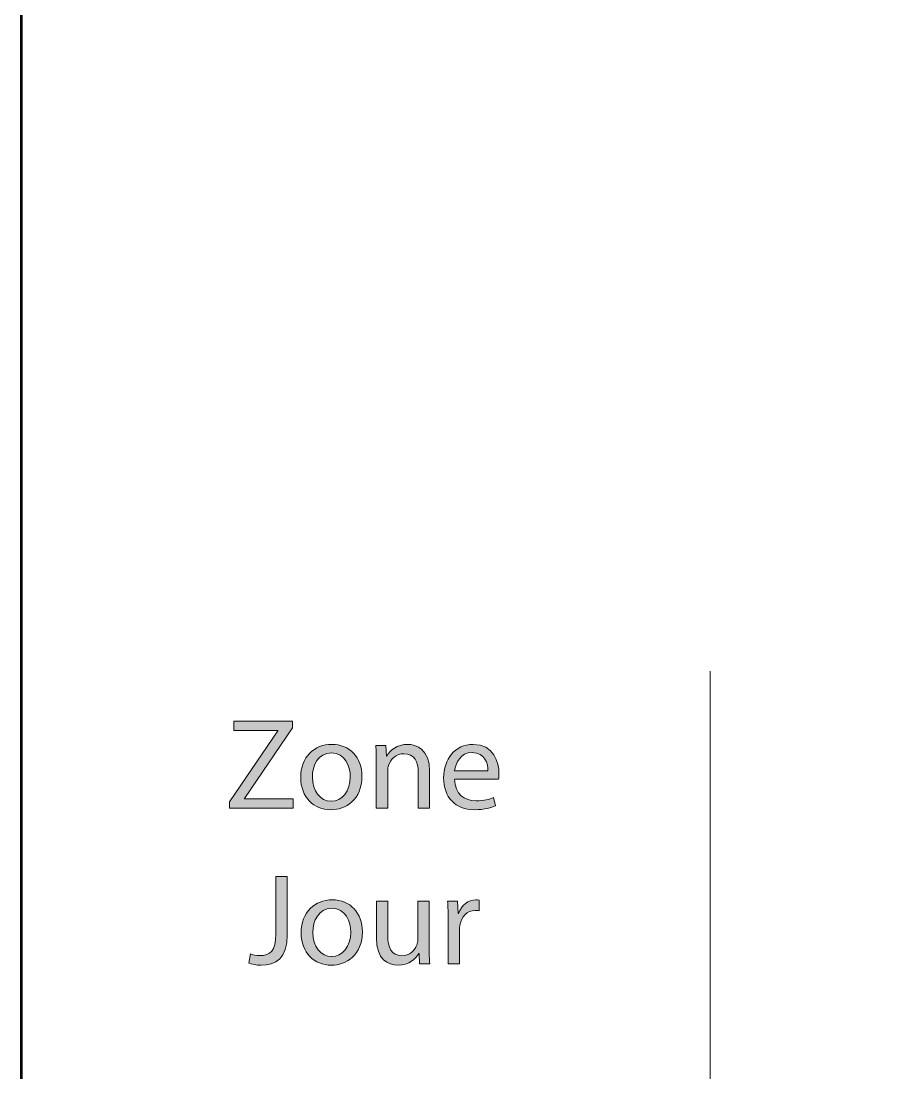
# Model space of a CAD drawing. Header units: inches. Extents: x 1 to 361, y -269 to -21.
# Drawn here: x 212.04 to 232.44, y -222.33 to -197.97 of the extents above; entities that cross this region are included whole.
import ezdxf

# ---------------------------------------------------------------- set-up
doc = ezdxf.new("R2010")
doc.units = ezdxf.units.IN
doc.header["$MEASUREMENT"] = 0
doc.layers.add('Layer 1', color=7, linetype='Continuous')

# ---------------------------------------------------------------- blocks, each defined once
blk = doc.blocks.new('block 49')
at = {"layer": 'Layer 1'}
h = blk.add_hatch(color=7, dxfattribs=at)
h.dxf.hatch_style = 2
h.paths.add_polyline_path([(216.873, -216.046), (217.991, -214.406), (217.991, -214.397), (216.969, -214.397), (216.969, -214.178), (218.333, -214.178), (218.333, -214.337), (217.217, -215.971), (217.217, -215.98), (218.348, -215.98), (218.348, -216.199), (216.873, -216.199)])
h = blk.add_hatch(color=7, dxfattribs=at)
h.dxf.hatch_style = 2
edge = h.paths.add_edge_path()
edge.add_spline(control_points=[(219.937, -215.461), (219.937, -215.998), (219.562, -216.232), (219.215, -216.232), (218.825, -216.232), (218.519, -215.944), (218.519, -215.486), (218.519, -215.003), (218.84, -214.718), (219.238, -214.718), (219.655, -214.718), (219.937, -215.02), (219.937, -215.461)], knot_values=[0, 0, 0, 0, 1, 1, 1, 2, 2, 2, 3, 3, 3, 4, 4, 4, 4], degree=3, periodic=1)
edge = h.paths.add_edge_path()
edge.add_spline(control_points=[(218.789, -215.477), (218.789, -215.794), (218.969, -216.034), (219.227, -216.034), (219.478, -216.034), (219.668, -215.798), (219.668, -215.47), (219.668, -215.224), (219.544, -214.916), (219.233, -214.916), (218.923, -214.916), (218.789, -215.204), (218.789, -215.477)], knot_values=[0, 0, 0, 0, 1, 1, 1, 2, 2, 2, 3, 3, 3, 4, 4, 4, 4], degree=3, periodic=1)
h = blk.add_hatch(color=7, dxfattribs=at)
h.dxf.hatch_style = 2
edge = h.paths.add_edge_path()
edge.add_spline(control_points=[(220.27, -215.141), (220.27, -214.988), (220.267, -214.868), (220.258, -214.748), (220.258, -214.748), (220.492, -214.748), (220.492, -214.748), (220.492, -214.748), (220.507, -214.988), (220.507, -214.988), (220.507, -214.988), (220.513, -214.988), (220.513, -214.988), (220.585, -214.853), (220.753, -214.718), (220.993, -214.718), (221.194, -214.718), (221.505, -214.838), (221.505, -215.335), (221.505, -215.335), (221.505, -216.199), (221.505, -216.199), (221.505, -216.199), (221.241, -216.199), (221.241, -216.199), (221.241, -216.199), (221.241, -215.363), (221.241, -215.363), (221.241, -215.129), (221.154, -214.934), (220.906, -214.934), (220.735, -214.934), (220.6, -215.057), (220.552, -215.204), (220.54, -215.237), (220.534, -215.282), (220.534, -215.326), (220.534, -215.326), (220.534, -216.199), (220.534, -216.199), (220.534, -216.199), (220.27, -216.199), (220.27, -216.199), (220.27, -216.199), (220.27, -215.141), (220.27, -215.141)], knot_values=[0, 0, 0, 0, 1, 1, 1, 2, 2, 2, 3, 3, 3, 4, 4, 4, 5, 5, 5, 6, 6, 6, 7, 7, 7, 8, 8, 8, 9, 9, 9, 10, 10, 10, 11, 11, 11, 12, 12, 12, 13, 13, 13, 14, 14, 14, 15, 15, 15, 15], degree=3, periodic=1)
h = blk.add_hatch(color=7, dxfattribs=at)
h.dxf.hatch_style = 2
edge = h.paths.add_edge_path()
edge.add_spline(control_points=[(222.081, -215.521), (222.087, -215.878), (222.312, -216.025), (222.579, -216.025), (222.768, -216.025), (222.885, -215.992), (222.98, -215.95), (222.98, -215.95), (223.029, -216.139), (223.029, -216.139), (222.936, -216.181), (222.774, -216.232), (222.543, -216.232), (222.096, -216.232), (221.829, -215.935), (221.829, -215.497), (221.829, -215.06), (222.087, -214.718), (222.51, -214.718), (222.987, -214.718), (223.11, -215.131), (223.11, -215.399), (223.11, -215.452), (223.106, -215.492), (223.101, -215.521), (223.101, -215.521), (222.081, -215.521), (222.081, -215.521)], knot_values=[0, 0, 0, 0, 1, 1, 1, 2, 2, 2, 3, 3, 3, 4, 4, 4, 5, 5, 5, 6, 6, 6, 7, 7, 7, 8, 8, 8, 9, 9, 9, 9], degree=3, periodic=1)
edge = h.paths.add_edge_path()
edge.add_spline(control_points=[(222.855, -215.333), (222.858, -215.168), (222.786, -214.907), (222.489, -214.907), (222.219, -214.907), (222.105, -215.15), (222.084, -215.333), (222.084, -215.333), (222.855, -215.333), (222.855, -215.333)], knot_values=[0, 0, 0, 0, 1, 1, 1, 2, 2, 2, 3, 3, 3, 3], degree=3, periodic=1)
h = blk.add_hatch(color=7, dxfattribs=at)
h.dxf.hatch_style = 2
edge = h.paths.add_edge_path()
edge.add_spline(control_points=[(217.945, -217.777), (217.945, -217.777), (218.209, -217.777), (218.209, -217.777), (218.209, -217.777), (218.209, -219.129), (218.209, -219.129), (218.209, -219.666), (217.945, -219.831), (217.597, -219.831), (217.498, -219.831), (217.381, -219.81), (217.318, -219.782), (217.318, -219.782), (217.354, -219.569), (217.354, -219.569), (217.408, -219.591), (217.486, -219.609), (217.576, -219.609), (217.81, -219.609), (217.945, -219.504), (217.945, -219.108), (217.945, -219.108), (217.945, -217.777), (217.945, -217.777)], knot_values=[0, 0, 0, 0, 1, 1, 1, 2, 2, 2, 3, 3, 3, 4, 4, 4, 5, 5, 5, 6, 6, 6, 7, 7, 7, 8, 8, 8, 8], degree=3, periodic=1)
h = blk.add_hatch(color=7, dxfattribs=at)
h.dxf.hatch_style = 2
edge = h.paths.add_edge_path()
edge.add_spline(control_points=[(219.948, -219.06), (219.948, -219.597), (219.573, -219.831), (219.225, -219.831), (218.835, -219.831), (218.529, -219.542), (218.529, -219.084), (218.529, -218.601), (218.85, -218.316), (219.249, -218.316), (219.666, -218.316), (219.948, -218.619), (219.948, -219.06)], knot_values=[0, 0, 0, 0, 1, 1, 1, 2, 2, 2, 3, 3, 3, 4, 4, 4, 4], degree=3, periodic=1)
edge = h.paths.add_edge_path()
edge.add_spline(control_points=[(218.799, -219.075), (218.799, -219.393), (218.979, -219.633), (219.237, -219.633), (219.489, -219.633), (219.678, -219.396), (219.678, -219.069), (219.678, -218.823), (219.555, -218.514), (219.243, -218.514), (218.934, -218.514), (218.799, -218.802), (218.799, -219.075)], knot_values=[0, 0, 0, 0, 1, 1, 1, 2, 2, 2, 3, 3, 3, 4, 4, 4, 4], degree=3, periodic=1)
h = blk.add_hatch(color=7, dxfattribs=at)
h.dxf.hatch_style = 2
edge = h.paths.add_edge_path()
edge.add_spline(control_points=[(221.495, -219.398), (221.495, -219.551), (221.498, -219.684), (221.507, -219.797), (221.507, -219.797), (221.273, -219.797), (221.273, -219.797), (221.273, -219.797), (221.259, -219.56), (221.259, -219.56), (221.259, -219.56), (221.252, -219.56), (221.252, -219.56), (221.186, -219.678), (221.03, -219.831), (220.773, -219.831), (220.545, -219.831), (220.272, -219.702), (220.272, -219.195), (220.272, -219.195), (220.272, -218.346), (220.272, -218.346), (220.272, -218.346), (220.536, -218.346), (220.536, -218.346), (220.536, -218.346), (220.536, -219.147), (220.536, -219.147), (220.536, -219.423), (220.623, -219.611), (220.86, -219.611), (221.037, -219.611), (221.159, -219.489), (221.208, -219.369), (221.222, -219.333), (221.231, -219.285), (221.231, -219.234), (221.231, -219.234), (221.231, -218.346), (221.231, -218.346), (221.231, -218.346), (221.495, -218.346), (221.495, -218.346), (221.495, -218.346), (221.495, -219.398), (221.495, -219.398)], knot_values=[0, 0, 0, 0, 1, 1, 1, 2, 2, 2, 3, 3, 3, 4, 4, 4, 5, 5, 5, 6, 6, 6, 7, 7, 7, 8, 8, 8, 9, 9, 9, 10, 10, 10, 11, 11, 11, 12, 12, 12, 13, 13, 13, 14, 14, 14, 15, 15, 15, 15], degree=3, periodic=1)
h = blk.add_hatch(color=7, dxfattribs=at)
h.dxf.hatch_style = 2
edge = h.paths.add_edge_path()
edge.add_spline(control_points=[(221.933, -218.799), (221.933, -218.628), (221.93, -218.481), (221.921, -218.346), (221.921, -218.346), (222.152, -218.346), (222.152, -218.346), (222.152, -218.346), (222.164, -218.634), (222.164, -218.634), (222.164, -218.634), (222.173, -218.634), (222.173, -218.634), (222.239, -218.439), (222.401, -218.316), (222.578, -218.316), (222.605, -218.316), (222.626, -218.319), (222.65, -218.322), (222.65, -218.322), (222.65, -218.571), (222.65, -218.571), (222.623, -218.565), (222.596, -218.565), (222.56, -218.565), (222.374, -218.565), (222.242, -218.703), (222.206, -218.901), (222.2, -218.937), (222.197, -218.982), (222.197, -219.024), (222.197, -219.024), (222.197, -219.797), (222.197, -219.797), (222.197, -219.797), (221.933, -219.797), (221.933, -219.797), (221.933, -219.797), (221.933, -218.799), (221.933, -218.799)], knot_values=[0, 0, 0, 0, 1, 1, 1, 2, 2, 2, 3, 3, 3, 4, 4, 4, 5, 5, 5, 6, 6, 6, 7, 7, 7, 8, 8, 8, 9, 9, 9, 10, 10, 10, 11, 11, 11, 12, 12, 12, 13, 13, 13, 13], degree=3, periodic=1)
at = {"layer": 'Layer 1', "lineweight": 0}
blk.add_lwpolyline([(216.873, -216.046), (217.991, -214.406), (217.991, -214.397), (216.969, -214.397), (216.969, -214.178), (218.333, -214.178), (218.333, -214.337), (217.217, -215.971), (217.217, -215.98), (218.348, -215.98), (218.348, -216.199), (216.873, -216.199), (216.873, -216.046)], dxfattribs=at)
for points, knots in [([(219.937, -215.461), (219.937, -215.998), (219.562, -216.232), (219.215, -216.232), (218.825, -216.232), (218.519, -215.944), (218.519, -215.486), (218.519, -215.003), (218.84, -214.718), (219.238, -214.718), (219.655, -214.718), (219.937, -215.02), (219.937, -215.461)], [0, 0, 0, 0, 1, 1, 1, 2, 2, 2, 3, 3, 3, 4, 4, 4, 4]), ([(220.27, -215.141), (220.27, -214.988), (220.267, -214.868), (220.258, -214.748), (220.258, -214.748), (220.492, -214.748), (220.492, -214.748), (220.492, -214.748), (220.507, -214.988), (220.507, -214.988), (220.507, -214.988), (220.513, -214.988), (220.513, -214.988), (220.585, -214.853), (220.753, -214.718), (220.993, -214.718), (221.194, -214.718), (221.505, -214.838), (221.505, -215.335), (221.505, -215.335), (221.505, -216.199), (221.505, -216.199), (221.505, -216.199), (221.241, -216.199), (221.241, -216.199), (221.241, -216.199), (221.241, -215.363), (221.241, -215.363), (221.241, -215.129), (221.154, -214.934), (220.906, -214.934), (220.735, -214.934), (220.6, -215.057), (220.552, -215.204), (220.54, -215.237), (220.534, -215.282), (220.534, -215.326), (220.534, -215.326), (220.534, -216.199), (220.534, -216.199), (220.534, -216.199), (220.27, -216.199), (220.27, -216.199), (220.27, -216.199), (220.27, -215.141), (220.27, -215.141)], [0, 0, 0, 0, 1, 1, 1, 2, 2, 2, 3, 3, 3, 4, 4, 4, 5, 5, 5, 6, 6, 6, 7, 7, 7, 8, 8, 8, 9, 9, 9, 10, 10, 10, 11, 11, 11, 12, 12, 12, 13, 13, 13, 14, 14, 14, 15, 15, 15, 15]), ([(222.081, -215.521), (222.087, -215.878), (222.312, -216.025), (222.579, -216.025), (222.768, -216.025), (222.885, -215.992), (222.98, -215.95), (222.98, -215.95), (223.029, -216.139), (223.029, -216.139), (222.936, -216.181), (222.774, -216.232), (222.543, -216.232), (222.096, -216.232), (221.829, -215.935), (221.829, -215.497), (221.829, -215.06), (222.087, -214.718), (222.51, -214.718), (222.987, -214.718), (223.11, -215.131), (223.11, -215.399), (223.11, -215.452), (223.106, -215.492), (223.101, -215.521), (223.101, -215.521), (222.081, -215.521), (222.081, -215.521)], [0, 0, 0, 0, 1, 1, 1, 2, 2, 2, 3, 3, 3, 4, 4, 4, 5, 5, 5, 6, 6, 6, 7, 7, 7, 8, 8, 8, 9, 9, 9, 9]), ([(218.789, -215.477), (218.789, -215.794), (218.969, -216.034), (219.227, -216.034), (219.478, -216.034), (219.668, -215.798), (219.668, -215.47), (219.668, -215.224), (219.544, -214.916), (219.233, -214.916), (218.923, -214.916), (218.789, -215.204), (218.789, -215.477)], [0, 0, 0, 0, 1, 1, 1, 2, 2, 2, 3, 3, 3, 4, 4, 4, 4]), ([(222.855, -215.333), (222.858, -215.168), (222.786, -214.907), (222.489, -214.907), (222.219, -214.907), (222.105, -215.15), (222.084, -215.333), (222.084, -215.333), (222.855, -215.333), (222.855, -215.333)], [0, 0, 0, 0, 1, 1, 1, 2, 2, 2, 3, 3, 3, 3]), ([(217.945, -217.777), (217.945, -217.777), (218.209, -217.777), (218.209, -217.777), (218.209, -217.777), (218.209, -219.129), (218.209, -219.129), (218.209, -219.666), (217.945, -219.831), (217.597, -219.831), (217.498, -219.831), (217.381, -219.81), (217.318, -219.782), (217.318, -219.782), (217.354, -219.569), (217.354, -219.569), (217.408, -219.591), (217.486, -219.609), (217.576, -219.609), (217.81, -219.609), (217.945, -219.504), (217.945, -219.108), (217.945, -219.108), (217.945, -217.777), (217.945, -217.777)], [0, 0, 0, 0, 1, 1, 1, 2, 2, 2, 3, 3, 3, 4, 4, 4, 5, 5, 5, 6, 6, 6, 7, 7, 7, 8, 8, 8, 8]), ([(219.948, -219.06), (219.948, -219.597), (219.573, -219.831), (219.225, -219.831), (218.835, -219.831), (218.529, -219.542), (218.529, -219.084), (218.529, -218.601), (218.85, -218.316), (219.249, -218.316), (219.666, -218.316), (219.948, -218.619), (219.948, -219.06)], [0, 0, 0, 0, 1, 1, 1, 2, 2, 2, 3, 3, 3, 4, 4, 4, 4]), ([(221.495, -219.398), (221.495, -219.551), (221.498, -219.684), (221.507, -219.797), (221.507, -219.797), (221.273, -219.797), (221.273, -219.797), (221.273, -219.797), (221.259, -219.56), (221.259, -219.56), (221.259, -219.56), (221.252, -219.56), (221.252, -219.56), (221.186, -219.678), (221.03, -219.831), (220.773, -219.831), (220.545, -219.831), (220.272, -219.702), (220.272, -219.195), (220.272, -219.195), (220.272, -218.346), (220.272, -218.346), (220.272, -218.346), (220.536, -218.346), (220.536, -218.346), (220.536, -218.346), (220.536, -219.147), (220.536, -219.147), (220.536, -219.423), (220.623, -219.611), (220.86, -219.611), (221.037, -219.611), (221.159, -219.489), (221.208, -219.369), (221.222, -219.333), (221.231, -219.285), (221.231, -219.234), (221.231, -219.234), (221.231, -218.346), (221.231, -218.346), (221.231, -218.346), (221.495, -218.346), (221.495, -218.346), (221.495, -218.346), (221.495, -219.398), (221.495, -219.398)], [0, 0, 0, 0, 1, 1, 1, 2, 2, 2, 3, 3, 3, 4, 4, 4, 5, 5, 5, 6, 6, 6, 7, 7, 7, 8, 8, 8, 9, 9, 9, 10, 10, 10, 11, 11, 11, 12, 12, 12, 13, 13, 13, 14, 14, 14, 15, 15, 15, 15]), ([(221.933, -218.799), (221.933, -218.628), (221.93, -218.481), (221.921, -218.346), (221.921, -218.346), (222.152, -218.346), (222.152, -218.346), (222.152, -218.346), (222.164, -218.634), (222.164, -218.634), (222.164, -218.634), (222.173, -218.634), (222.173, -218.634), (222.239, -218.439), (222.401, -218.316), (222.578, -218.316), (222.605, -218.316), (222.626, -218.319), (222.65, -218.322), (222.65, -218.322), (222.65, -218.571), (222.65, -218.571), (222.623, -218.565), (222.596, -218.565), (222.56, -218.565), (222.374, -218.565), (222.242, -218.703), (222.206, -218.901), (222.2, -218.937), (222.197, -218.982), (222.197, -219.024), (222.197, -219.024), (222.197, -219.797), (222.197, -219.797), (222.197, -219.797), (221.933, -219.797), (221.933, -219.797), (221.933, -219.797), (221.933, -218.799), (221.933, -218.799)], [0, 0, 0, 0, 1, 1, 1, 2, 2, 2, 3, 3, 3, 4, 4, 4, 5, 5, 5, 6, 6, 6, 7, 7, 7, 8, 8, 8, 9, 9, 9, 10, 10, 10, 11, 11, 11, 12, 12, 12, 13, 13, 13, 13]), ([(218.799, -219.075), (218.799, -219.393), (218.979, -219.633), (219.237, -219.633), (219.489, -219.633), (219.678, -219.396), (219.678, -219.069), (219.678, -218.823), (219.555, -218.514), (219.243, -218.514), (218.934, -218.514), (218.799, -218.802), (218.799, -219.075)], [0, 0, 0, 0, 1, 1, 1, 2, 2, 2, 3, 3, 3, 4, 4, 4, 4])]:
    blk.add_open_spline(points, degree=3, knots=knots, dxfattribs=at)

msp = doc.modelspace()

# ---------------------------------------------------------------- linework, layer by layer
at = {"layer": 'Layer 1', "color": 7, "lineweight": 53}
msp.add_lwpolyline([(276, -197), (212.044, -197), (212.044, -252.999), (276, -252.999), (276, -197)], dxfattribs=at)
at = {"layer": 'Layer 1', "color": 7, "lineweight": 18}
msp.add_lwpolyline([(228.001, -237.022), (228.001, -213.022)], dxfattribs=at)

# ---------------------------------------------------------------- block references
at = {"layer": 'Layer 1'}
msp.add_blockref('block 49', (0, 0), dxfattribs=at)

doc.saveas('drawing.dxf')
